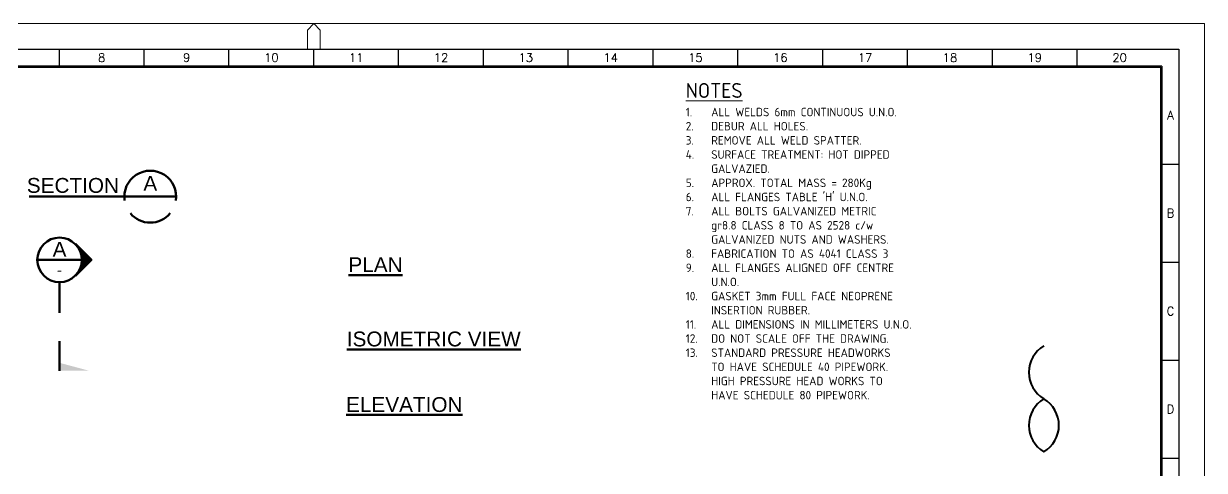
# Paper-space layout 'Layout1' of a CAD drawing. Header units: millimetres. Extents: x 0 to 420, y 0 to 297.
# Drawn here: x 141.6 to 420, y 191.8 to 297 of the extents above; entities that cross this region are included whole.
import ezdxf
from ezdxf.enums import TextEntityAlignment as Align

# ---------------------------------------------------------------- set-up
doc = ezdxf.new("R2010")
doc.units = ezdxf.units.MM
for name, color, linetype, lineweight in [('.GENERAL ARRANGEMENT', 2, 'Continuous', 40), ('.OUTLINE 1', 4, 'Continuous', 60), ('.OUTLINE 3', 1, 'Continuous', 50), ('.TEXT', 2, 'Continuous', 20)]:
    doc.layers.add(name, color=color, linetype=linetype, lineweight=lineweight)
for name, color, linetype in [('.TITLE BLOCK ATTRIBUTES', 2, 'Continuous'), ('.TITLE BLOCK OUTLINE', 151, 'Continuous'), ('.TITLE BLOCK TEXT', 3, 'Continuous')]:
    doc.layers.add(name, color=color, linetype=linetype)
doc.layers.add('.TITLE PAGE OUTLINE', color=252, linetype='Continuous', plot=False)
doc.styles.add('ARIAL', font='arial.ttf')
doc.styles.add('ISO', font='isocp.shx')
doc.styles.add('iso3098b.shx', font='iso3098b.shx')
doc.styles.add('ROMANS', font='romans')
doc.styles.add('style1', font='FRABK.TTF')

# ---------------------------------------------------------------- blocks, each defined once
blk = doc.blocks.new('AP TITLE BLOCK A3')
at = {"layer": '.TITLE BLOCK OUTLINE'}
for p, q in [((6, 291), (414, 291)), ((150, 287), (150, 291)), ((170, 287), (170, 291)), ((190, 287), (190, 291)), ((210, 287), (210, 291)), ((230, 287), (230, 291)), ((250, 287), (250, 291)), ((270, 287), (270, 291)), ((290, 287), (290, 291)), ((310, 287), (310, 291)), ((330, 287), (330, 291)), ((350, 287), (350, 291)), ((370, 287), (370, 291)), ((390, 287), (390, 291)), ((414, 291), (414, 6)), ((410, 287), (10, 287)), ((410, 287), (410, 10)), ((10.25, 286.75), (409.75, 286.75)), ((409.75, 10.25), (409.75, 286.75)), ((410, 264), (410, 264.08)), ((410, 263.92), (414, 263.92)), ((410, 240.92), (410, 241)), ((410, 240.83), (414, 240.83)), ((410, 217.83), (410, 217.92)), ((410, 217.75), (414, 217.75)), ((410, 194.75), (410, 194.83)), ((410, 194.67), (414, 194.67))]:
    blk.add_line(p, q, dxfattribs=at)
at = {"layer": '.TITLE PAGE OUTLINE', "color": 170, "linetype": 'Continuous', "lineweight": 13}
for p, q in [((208.5, 295.5), (210, 297)), ((208.5, 291), (208.5, 295.5)), ((210, 297), (211.5, 295.5)), ((211.5, 291), (211.5, 295.5)), ((410, 297), (420, 297)), ((420, 287), (420, 297))]:
    blk.add_line(p, q, dxfattribs=at)
at = {"layer": '.TITLE PAGE OUTLINE', "linetype": 'Continuous', "lineweight": 0}
blk.add_3dface([(0, 0), (420, 0), (420, 297), (0, 297)], dxfattribs=at)
at = {"layer": '.TITLE BLOCK ATTRIBUTES', "style": 'style1'}
for tag, p in [('REVF', (12.75, 33)), ('00.00.06', (20.75, 33)), ('DRN6', (29.25, 33)), ('CHK6', (35.25, 33)), ('APP6', (41.25, 33)), ('REVE', (12.75, 29.5)), ('00.00.05', (20.75, 29.5)), ('DRN5', (29.25, 29.5)), ('CHK5', (35.25, 29.5)), ('APP5', (41.25, 29.5)), ('REVD', (12.75, 26)), ('00.00.04', (20.75, 26)), ('DRN4', (29.25, 26)), ('CHK4', (35.25, 26)), ('APP4', (41.25, 26)), ('REVC', (12.75, 22.5)), ('00.00.03', (20.75, 22.5)), ('DRN3', (29.25, 22.5)), ('CHK3', (35.25, 22.5)), ('APP3', (41.25, 22.5)), ('REVB', (12.75, 19)), ('00.00.02', (20.75, 19)), ('DRN2', (29.25, 19)), ('CHK2', (35.25, 19)), ('APP2', (41.25, 19)), ('REVA', (12.75, 15.5)), ('00.00.01', (20.75, 15.5)), ('DRN1', (29.25, 15.5)), ('CHK1', (35.25, 15.5)), ('APP1', (41.25, 15.5))]:
    blk.add_attdef(tag, text='', height=1.5, dxfattribs=at).set_placement(p, align=Align.MIDDLE_CENTER)
for tag, height, p in [('DESRP6', 1.5, (45.7, 33)), ('CLIENT', 3, (258.26, 31.25)), ('TITLE1', 3, (318.01, 31.25)), ('DESRP5', 1.5, (45.7, 29.5)), ('DESRP4', 1.5, (45.7, 26)), ('PROJ1', 3, (258.26, 24.75)), ('TITLE2', 3, (318.01, 26)), ('DESRP3', 1.5, (45.7, 22.5)), ('TITLE3', 3, (318.01, 20.87)), ('DESRP2', 1.5, (45.7, 19)), ('PROJ2', 3, (258.26, 20.25)), ('DESRP1', 1.5, (45.7, 15.5)), ('SHN', 3, (258.26, 13.75)), ('DRGNO.', 3, (318.01, 13.75)), ('A', 3, (404.58, 13.75))]:
    blk.add_attdef(tag, text='', height=height, dxfattribs=at).set_placement(p, align=Align.MIDDLE_LEFT)
at = {"layer": '.TITLE BLOCK ATTRIBUTES', "style": 'ROMANS'}
for tag, p in [('DRN', (248.76, 33)), ('CHK', (248.76, 29.5)), ('APP', (248.76, 26)), ('DATE', (248.76, 22.5)), ('SCALE', (248.76, 19)), ('TOL', (248.76, 15.5)), ('PGES', (248.76, 12))]:
    blk.add_attdef(tag, text='', height=1.5, dxfattribs=at).set_placement(p, align=Align.MIDDLE_RIGHT)
at = {"layer": '.TITLE BLOCK TEXT', "style": 'ROMANS'}
for s, p in [('8', (160, 289)), ('9', (180, 289)), ('10', (200, 289)), ('11', (220, 289)), ('12', (240, 289)), ('13', (260, 289)), ('14', (280, 289)), ('15', (300, 289)), ('16', (320, 289)), ('17', (340, 289)), ('18', (360, 289)), ('19', (380, 289)), ('20', (400, 289)), ('A', (412, 275.46)), ('B', (412, 252.37)), ('C', (412, 229.29)), ('D', (412, 206.21))]:
    blk.add_text(s, height=2, dxfattribs=at).set_placement(p, align=Align.MIDDLE_CENTER)
blk = doc.blocks.new('SECTION A1 BROKEN')
at = {"layer": '.OUTLINE 3'}
blk.add_line((2755.68, -204.66), (2720.99, -204.66), dxfattribs=at)
for start, end in [(351.4879, 188.6354), (219.7423, 320.2577)]:
    blk.add_arc((2749.55, -204.66), 6.12, start, end, dxfattribs=at)
at = {"layer": '.OUTLINE 3', "insert": (2742.17, -200.26), "char_height": 3.5, "width": 14.1167, "attachment_point": 3, "style": 'ARIAL'}
blk.add_mtext('{\\f@Arial Unicode MS|b0|i0|c0|p34;SECTION}', dxfattribs=at)
at = {"layer": '.OUTLINE 3', "style": 'ARIAL'}
for tag, height, p in [('A', 3.5, (2749.55, -203.27)), ('1:30', 1.4, (2722.81, -206.82)), ('-', 2.1, (2749.55, -208.18))]:
    blk.add_attdef(tag, text='', height=height, dxfattribs=at).set_placement(p, align=Align.CENTER)
blk = doc.blocks.new('A1 ARROW')
at = {"layer": '.OUTLINE 3'}
blk.add_line((212.6, 219.88), (227.6, 219.88), dxfattribs=at)
blk.add_circle((220.1, 219.88), 7.5, dxfattribs=at)
at = {"color": 1, "linetype": 'Continuous', "style": 'ARIAL'}
blk.add_attdef('SECTION', text='', height=5, dxfattribs=at).set_placement((220.1, 220.94), align=Align.CENTER)
at = {"color": 2, "style": 'ISO', "width": 0.8}
blk.add_attdef('DWGNO', text='', height=3.5, dxfattribs=at).set_placement((220.08, 214.66), align=Align.CENTER)
blk = doc.blocks.new('SECTZ1')
at = {"layer": '.OUTLINE 3'}
blk.add_line((-10, 0), (0, 0), dxfattribs=at)
blk.add_solid([(-10, 0), (-10, 10), (-7.32, 0)], dxfattribs=at)
blk = doc.blocks.new('SECTY1')
at = {"layer": '.OUTLINE 1', "color": 2, "linetype": 'Continuous'}
for p, q in [((2.7, 7.9), (-2.7, 7.9)), ((2.52, 8.09), (-2.52, 8.09)), ((2.33, 8.28), (-2.33, 8.28)), ((2.14, 8.46), (-2.14, 8.46)), ((1.95, 8.65), (-1.95, 8.65)), ((1.77, 8.84), (-1.77, 8.84)), ((1.58, 9.03), (-1.58, 9.03)), ((1.39, 9.21), (-1.39, 9.21)), ((1.2, 9.4), (-1.2, 9.4)), ((1.02, 9.59), (-1.02, 9.59)), ((0.83, 9.78), (-0.83, 9.78)), ((0.64, 9.96), (-0.64, 9.96)), ((0.45, 10.15), (-0.45, 10.15)), ((0.27, 10.34), (-0.27, 10.34)), ((0.08, 10.53), (-0.08, 10.53)), ((-4.93, 5.65), (-4.95, 5.65)), ((-4.71, 5.84), (-4.77, 5.84)), ((-4.46, 6.03), (-4.58, 6.03)), ((-4.2, 6.21), (-4.39, 6.21)), ((-3.91, 6.4), (-4.2, 6.4)), ((-3.58, 6.59), (-4.02, 6.59)), ((-3.21, 6.78), (-3.83, 6.78)), ((-2.78, 6.96), (-3.64, 6.96)), ((-2.26, 7.15), (-3.45, 7.15)), ((-1.54, 7.34), (-3.27, 7.34)), ((3.08, 7.53), (-3.08, 7.53)), ((2.89, 7.71), (-2.89, 7.71)), ((3.27, 7.34), (1.54, 7.34)), ((3.45, 7.15), (2.26, 7.15)), ((3.64, 6.96), (2.78, 6.96)), ((3.83, 6.78), (3.21, 6.78)), ((4.02, 6.59), (3.58, 6.59)), ((4.2, 6.4), (3.91, 6.4)), ((4.39, 6.21), (4.2, 6.21)), ((4.58, 6.03), (4.46, 6.03)), ((4.77, 5.84), (4.71, 5.84)), ((4.95, 5.65), (4.93, 5.65)), ((5.14, 5.46), (5.14, 5.46))]:
    blk.add_line(p, q, dxfattribs=at)
at = {"layer": '.OUTLINE 1', "color": 4, "linetype": 'Continuous'}
blk.add_line((-5.14, 5.46), (-5.14, 5.46), dxfattribs=at)
at = {"layer": '.OUTLINE 3'}
for p, q in [((0, 10.61), (-5.3, 5.3)), ((0, 10.61), (5.3, 5.3)), ((-7.5, 0), (-17.5, 0))]:
    blk.add_line(p, q, dxfattribs=at)

psp = doc.layouts.get("Layout1")

# ---------------------------------------------------------------- linework, layer by layer
at = {"layer": '.GENERAL ARRANGEMENT'}
psp.add_lwpolyline([(382.16, 221.13, 0.567503), (382.16, 208.63, 0.567503), (382.16, 196.13, 0.567503), (382.16, 208.63)], format="xyb", dxfattribs=at)

# ---------------------------------------------------------------- block references
at = {"layer": '.OUTLINE 3'}
psp.add_blockref('SECTION A1 BROKEN', (-2578.1, 460.91), dxfattribs=at).add_auto_attribs({'A': 'A'})
at = {"layer": '.OUTLINE 3', "xscale": 0.7, "yscale": 0.7, "zscale": 0.7}
psp.add_blockref('A1 ARROW', (-4.02, 87.45), dxfattribs=at).add_auto_attribs({'DWGNO': '-', 'SECTION': 'A'})
at = {"layer": '.OUTLINE 3', "linetype": 'Continuous', "rotation": 270}
for name, p, xscale, yscale, zscale in [('SECTY1', (150.05, 241.37), -0.7111679481868094, 0.7111679481868094, 0.7111679481868094), ('SECTZ1', (150.05, 222.24), -0.7, 0.7, 0.7)]:
    psp.add_blockref(name, p, dxfattribs=dict(at, xscale=xscale, yscale=yscale, zscale=zscale))
psp.add_blockref('AP TITLE BLOCK A3', (0, 0))

# ---------------------------------------------------------------- texts
at = {"layer": '.OUTLINE 3', "color": 1, "style": 'ARIAL'}
for s, p in [('%%UPLAN', (218.17, 238.48)), ('%%UISOMETRIC VIEW', (217.78, 220.98)), ('%%UELEVATION', (217.62, 205.54))]:
    psp.add_text(s, height=3.5, dxfattribs=at).set_placement(p)
at = {"layer": '.TEXT', "insert": (297.71, 283.01), "char_height": 2, "attachment_point": 1, "style": 'iso3098b.shx'}
psp.add_mtext_dynamic_manual_height_columns("\\pi-6,l6,t6;{\\H1.75x;\\L\\C1;NOTES\\P\\H0.57144x;\\l\\C50;1.^IALL WELDS 6mm CONTINUOUS U.N.O.\\P2.^IDEBUR ALL HOLES.\\P3.^IREMOVE ALL WELD SPATTER.\\P4.^ISURFACE TREATMENT: HOT DIPPED GALVAZIED.\\P5.^IAPPROX. TOTAL MASS = 280Kg\\P6.^IALL FLANGES TABLE 'H' U.N.O.\\P7.^IALL BOLTS GALVANIZED METRIC gr8.8 CLASS 8 TO AS 2528 c/w GALVANIZED NUTS AND WASHERS.\\P8.^IFABRICATION TO AS 4041 CLASS 3\\P9.^IALL FLANGES ALIGNED OFF CENTRE U.N.O.\\P10.^IGASKET 3mm FULL FACE NEOPRENE INSERTION RUBBER.\\P\\H0.99998x;11.^IALL DIMENSIONS IN MILLIMETERS U.N.O. \\P12.^IDO NOT SCALE OFF THE DRAWING.\\P13.^ISTANDARD PRESSURE HEADWORKS TO HAVE SCHEDULE 40 PIPEWORK. HIGH PRESSURE HEAD WORKS TO HAVE SCHEDULE 80 PIPEWORK.}", width=51.9908, gutter_width=17.5, heights=[0], dxfattribs=at)

doc.saveas('drawing.dxf')
